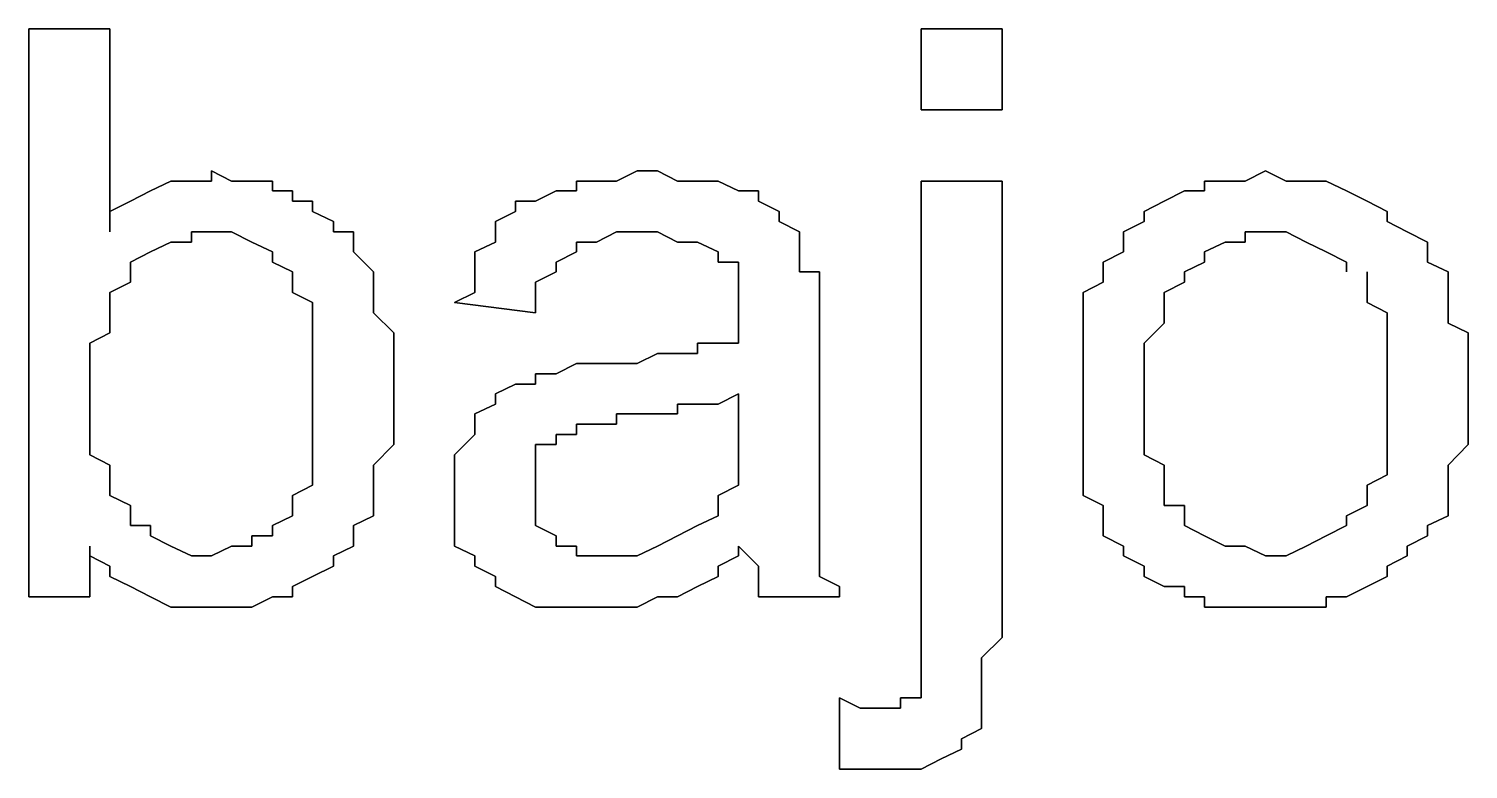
# Model space of a CAD drawing. Header units: metres. Extents: x 2.9 to 42.8, y 1.7 to 28.7.
# Drawn here: x 37.5073 to 37.7578, y 15.3758 to 15.5046 of the extents above; entities that cross this region are included whole.
import ezdxf

# ---------------------------------------------------------------- set-up
doc = ezdxf.new("R2010")
doc.units = ezdxf.units.M
doc.layers.add('GRIS', color=8, linetype='Continuous')

msp = doc.modelspace()

# ---------------------------------------------------------------- linework, layer by layer
at = {"layer": 'GRIS', "lineweight": -3}
for points in [[(37.5214, 15.5046), (37.5073, 15.5046), (37.5214, 15.5046)], [(37.5073, 15.5046), (37.5073, 15.4058), (37.5073, 15.5046)], [(37.5214, 15.4693), (37.5214, 15.5046), (37.5214, 15.4693)], [(37.6767, 15.5046), (37.6626, 15.5046), (37.6767, 15.5046)], [(37.6626, 15.5046), (37.6626, 15.4905), (37.6626, 15.5046)], [(37.6767, 15.4905), (37.6767, 15.5046), (37.6767, 15.4905)], [(37.6626, 15.4905), (37.6767, 15.4905), (37.6626, 15.4905)], [(37.5426, 15.4781), (37.5391, 15.4799), (37.5426, 15.4781)], [(37.5391, 15.4799), (37.5391, 15.4781), (37.5391, 15.4799)], [(37.6132, 15.4799), (37.6096, 15.4781), (37.6132, 15.4799)], [(37.6167, 15.4799), (37.6132, 15.4799), (37.6167, 15.4799)], [(37.6202, 15.4781), (37.6167, 15.4799), (37.6202, 15.4781)], [(37.7225, 15.4799), (37.719, 15.4781), (37.7225, 15.4799)], [(37.7261, 15.4781), (37.7225, 15.4799), (37.7261, 15.4781)], [(37.5285, 15.4764), (37.525, 15.4746), (37.5285, 15.4764)], [(37.532, 15.4781), (37.5285, 15.4764), (37.532, 15.4781)], [(37.5356, 15.4781), (37.532, 15.4781), (37.5356, 15.4781)], [(37.5391, 15.4781), (37.5356, 15.4781), (37.5391, 15.4781)], [(37.5461, 15.4781), (37.5426, 15.4781), (37.5461, 15.4781)], [(37.5497, 15.4781), (37.5461, 15.4781), (37.5497, 15.4781)], [(37.5497, 15.4764), (37.5497, 15.4781), (37.5497, 15.4764)], [(37.5532, 15.4764), (37.5497, 15.4764), (37.5532, 15.4764)], [(37.5532, 15.4746), (37.5532, 15.4764), (37.5532, 15.4746)], [(37.5991, 15.4764), (37.5955, 15.4746), (37.5991, 15.4764)], [(37.6026, 15.4764), (37.5991, 15.4764), (37.6026, 15.4764)], [(37.6061, 15.4781), (37.6026, 15.4781), (37.6061, 15.4781)], [(37.6026, 15.4781), (37.6026, 15.4764), (37.6026, 15.4781)], [(37.6096, 15.4781), (37.6061, 15.4781), (37.6096, 15.4781)], [(37.6237, 15.4781), (37.6202, 15.4781), (37.6237, 15.4781)], [(37.6273, 15.4781), (37.6237, 15.4781), (37.6273, 15.4781)], [(37.6308, 15.4764), (37.6273, 15.4781), (37.6308, 15.4764)], [(37.6343, 15.4764), (37.6308, 15.4764), (37.6343, 15.4764)], [(37.6343, 15.4746), (37.6343, 15.4764), (37.6343, 15.4746)], [(37.6767, 15.4781), (37.6626, 15.4781), (37.6767, 15.4781)], [(37.6626, 15.4781), (37.6626, 15.4005), (37.6626, 15.4781)], [(37.6767, 15.4005), (37.6767, 15.4781), (37.6767, 15.4005)], [(37.7084, 15.4764), (37.7049, 15.4746), (37.7084, 15.4764)], [(37.7119, 15.4764), (37.7084, 15.4764), (37.7119, 15.4764)], [(37.7155, 15.4781), (37.7119, 15.4781), (37.7155, 15.4781)], [(37.7119, 15.4781), (37.7119, 15.4764), (37.7119, 15.4781)], [(37.719, 15.4781), (37.7155, 15.4781), (37.719, 15.4781)], [(37.7296, 15.4781), (37.7261, 15.4781), (37.7296, 15.4781)], [(37.7331, 15.4781), (37.7296, 15.4781), (37.7331, 15.4781)], [(37.7366, 15.4764), (37.7331, 15.4781), (37.7366, 15.4764)], [(37.7402, 15.4746), (37.7366, 15.4764), (37.7402, 15.4746)], [(37.525, 15.4746), (37.5214, 15.4728), (37.525, 15.4746)], [(37.5567, 15.4746), (37.5532, 15.4746), (37.5567, 15.4746)], [(37.5567, 15.4728), (37.5567, 15.4746), (37.5567, 15.4728)], [(37.5955, 15.4746), (37.592, 15.4746), (37.5955, 15.4746)], [(37.592, 15.4746), (37.592, 15.4728), (37.592, 15.4746)], [(37.6379, 15.4728), (37.6343, 15.4746), (37.6379, 15.4728)], [(37.7049, 15.4746), (37.7014, 15.4728), (37.7049, 15.4746)], [(37.7437, 15.4728), (37.7402, 15.4746), (37.7437, 15.4728)], [(37.5214, 15.4728), (37.5214, 15.4711), (37.5214, 15.4728)], [(37.5214, 15.4711), (37.5214, 15.4693), (37.5214, 15.4711)], [(37.5603, 15.4711), (37.5567, 15.4728), (37.5603, 15.4711)], [(37.5603, 15.4693), (37.5603, 15.4711), (37.5603, 15.4693)], [(37.592, 15.4728), (37.5885, 15.4711), (37.592, 15.4728)], [(37.5885, 15.4711), (37.5885, 15.4693), (37.5885, 15.4711)], [(37.6379, 15.4711), (37.6379, 15.4728), (37.6379, 15.4711)], [(37.6414, 15.4693), (37.6379, 15.4711), (37.6414, 15.4693)], [(37.7014, 15.4711), (37.6978, 15.4693), (37.7014, 15.4711)], [(37.7014, 15.4728), (37.7014, 15.4711), (37.7014, 15.4728)], [(37.7437, 15.4711), (37.7437, 15.4728), (37.7437, 15.4711)], [(37.7472, 15.4693), (37.7437, 15.4711), (37.7472, 15.4693)], [(37.5356, 15.4675), (37.5356, 15.4693), (37.5356, 15.4675)], [(37.5356, 15.4693), (37.5391, 15.4693), (37.5356, 15.4693)], [(37.5391, 15.4693), (37.5426, 15.4693), (37.5391, 15.4693)], [(37.5426, 15.4693), (37.5461, 15.4675), (37.5426, 15.4693)], [(37.5638, 15.4693), (37.5603, 15.4693), (37.5638, 15.4693)], [(37.5638, 15.4675), (37.5638, 15.4693), (37.5638, 15.4675)], [(37.5885, 15.4693), (37.5885, 15.4675), (37.5885, 15.4693)], [(37.6061, 15.4675), (37.6096, 15.4693), (37.6061, 15.4675)], [(37.6096, 15.4693), (37.6132, 15.4693), (37.6096, 15.4693)], [(37.6132, 15.4693), (37.6167, 15.4693), (37.6132, 15.4693)], [(37.6167, 15.4693), (37.6202, 15.4675), (37.6167, 15.4693)], [(37.6414, 15.4675), (37.6414, 15.4693), (37.6414, 15.4675)], [(37.6978, 15.4693), (37.6978, 15.4675), (37.6978, 15.4693)], [(37.719, 15.4675), (37.719, 15.4693), (37.719, 15.4675)], [(37.719, 15.4693), (37.7225, 15.4693), (37.719, 15.4693)], [(37.7225, 15.4693), (37.7261, 15.4693), (37.7225, 15.4693)], [(37.7261, 15.4693), (37.7296, 15.4675), (37.7261, 15.4693)], [(37.7507, 15.4675), (37.7472, 15.4693), (37.7507, 15.4675)], [(37.5285, 15.4658), (37.532, 15.4675), (37.5285, 15.4658)], [(37.532, 15.4675), (37.5356, 15.4675), (37.532, 15.4675)], [(37.5461, 15.4675), (37.5497, 15.4658), (37.5461, 15.4675)], [(37.5638, 15.4658), (37.5638, 15.4675), (37.5638, 15.4658)], [(37.5885, 15.4675), (37.5849, 15.4658), (37.5885, 15.4675)], [(37.6026, 15.4658), (37.6026, 15.4675), (37.6026, 15.4658)], [(37.6026, 15.4675), (37.6061, 15.4675), (37.6026, 15.4675)], [(37.6202, 15.4675), (37.6237, 15.4675), (37.6202, 15.4675)], [(37.6237, 15.4675), (37.6273, 15.4658), (37.6237, 15.4675)], [(37.6414, 15.4658), (37.6414, 15.4675), (37.6414, 15.4658)], [(37.6978, 15.4675), (37.6978, 15.4658), (37.6978, 15.4675)], [(37.7119, 15.4658), (37.7155, 15.4675), (37.7119, 15.4658)], [(37.7155, 15.4675), (37.719, 15.4675), (37.7155, 15.4675)], [(37.7296, 15.4675), (37.7331, 15.4658), (37.7296, 15.4675)], [(37.7507, 15.4658), (37.7507, 15.4675), (37.7507, 15.4658)], [(37.525, 15.464), (37.5285, 15.4658), (37.525, 15.464)], [(37.525, 15.4623), (37.525, 15.464), (37.525, 15.4623)], [(37.5497, 15.4658), (37.5497, 15.464), (37.5497, 15.4658)], [(37.5497, 15.464), (37.5532, 15.4623), (37.5497, 15.464)], [(37.5673, 15.4623), (37.5638, 15.4658), (37.5673, 15.4623)], [(37.5849, 15.4658), (37.5849, 15.464), (37.5849, 15.4658)], [(37.5849, 15.464), (37.5849, 15.4623), (37.5849, 15.464)], [(37.5991, 15.464), (37.6026, 15.4658), (37.5991, 15.464)], [(37.5991, 15.4623), (37.5991, 15.464), (37.5991, 15.4623)], [(37.6273, 15.4658), (37.6273, 15.464), (37.6273, 15.4658)], [(37.6273, 15.464), (37.6308, 15.464), (37.6273, 15.464)], [(37.6308, 15.464), (37.6308, 15.4623), (37.6308, 15.464)], [(37.6414, 15.4623), (37.6414, 15.4658), (37.6414, 15.4623)], [(37.6978, 15.4658), (37.6943, 15.464), (37.6978, 15.4658)], [(37.6943, 15.464), (37.6943, 15.4623), (37.6943, 15.464)], [(37.7084, 15.4623), (37.7119, 15.464), (37.7084, 15.4623)], [(37.7119, 15.464), (37.7119, 15.4658), (37.7119, 15.464)], [(37.7331, 15.4658), (37.7366, 15.464), (37.7331, 15.4658)], [(37.7366, 15.464), (37.7366, 15.4623), (37.7366, 15.464)], [(37.7507, 15.464), (37.7507, 15.4658), (37.7507, 15.464)], [(37.7543, 15.4623), (37.7507, 15.464), (37.7543, 15.4623)], [(37.525, 15.4605), (37.525, 15.4623), (37.525, 15.4605)], [(37.5532, 15.4623), (37.5532, 15.4605), (37.5532, 15.4623)], [(37.5673, 15.4605), (37.5673, 15.4623), (37.5673, 15.4605)], [(37.5849, 15.4623), (37.5849, 15.4587), (37.5849, 15.4623)], [(37.5955, 15.4605), (37.5991, 15.4623), (37.5955, 15.4605)], [(37.6308, 15.4623), (37.6308, 15.4587), (37.6308, 15.4623)], [(37.6449, 15.4623), (37.6414, 15.4623), (37.6449, 15.4623)], [(37.6449, 15.4587), (37.6449, 15.4623), (37.6449, 15.4587)], [(37.6943, 15.4623), (37.6943, 15.4605), (37.6943, 15.4623)], [(37.7084, 15.4605), (37.7084, 15.4623), (37.7084, 15.4605)], [(37.7402, 15.4623), (37.7402, 15.4605), (37.7402, 15.4623)], [(37.7543, 15.4605), (37.7543, 15.4623), (37.7543, 15.4605)], [(37.5214, 15.4587), (37.525, 15.4605), (37.5214, 15.4587)], [(37.5214, 15.457), (37.5214, 15.4587), (37.5214, 15.457)], [(37.5532, 15.4605), (37.5532, 15.4587), (37.5532, 15.4605)], [(37.5532, 15.4587), (37.5567, 15.457), (37.5532, 15.4587)], [(37.5673, 15.4587), (37.5673, 15.4605), (37.5673, 15.4587)], [(37.5673, 15.457), (37.5673, 15.4587), (37.5673, 15.457)], [(37.5849, 15.4587), (37.5814, 15.457), (37.5849, 15.4587)], [(37.5955, 15.4587), (37.5955, 15.4605), (37.5955, 15.4587)], [(37.5955, 15.4552), (37.5955, 15.4587), (37.5955, 15.4552)], [(37.6308, 15.4587), (37.6308, 15.457), (37.6308, 15.4587)], [(37.6449, 15.457), (37.6449, 15.4587), (37.6449, 15.457)], [(37.6943, 15.4605), (37.6908, 15.4587), (37.6943, 15.4605)], [(37.6908, 15.4587), (37.6908, 15.457), (37.6908, 15.4587)], [(37.7049, 15.4587), (37.7084, 15.4605), (37.7049, 15.4587)], [(37.7049, 15.457), (37.7049, 15.4587), (37.7049, 15.457)], [(37.7402, 15.4605), (37.7402, 15.4587), (37.7402, 15.4605)], [(37.7402, 15.4587), (37.7402, 15.457), (37.7402, 15.4587)], [(37.7543, 15.4587), (37.7543, 15.4605), (37.7543, 15.4587)], [(37.7543, 15.4552), (37.7543, 15.4587), (37.7543, 15.4552)], [(37.5214, 15.4552), (37.5214, 15.457), (37.5214, 15.4552)], [(37.5567, 15.457), (37.5567, 15.4552), (37.5567, 15.457)], [(37.5673, 15.4552), (37.5673, 15.457), (37.5673, 15.4552)], [(37.5814, 15.457), (37.5955, 15.4552), (37.5814, 15.457)], [(37.6308, 15.457), (37.6308, 15.4534), (37.6308, 15.457)], [(37.6449, 15.4534), (37.6449, 15.457), (37.6449, 15.4534)], [(37.6908, 15.457), (37.6908, 15.4534), (37.6908, 15.457)], [(37.7049, 15.4552), (37.7049, 15.457), (37.7049, 15.4552)], [(37.7402, 15.457), (37.7437, 15.4552), (37.7402, 15.457)], [(37.5214, 15.4517), (37.5214, 15.4552), (37.5214, 15.4517)], [(37.5567, 15.4552), (37.5567, 15.4517), (37.5567, 15.4552)], [(37.5708, 15.4517), (37.5673, 15.4552), (37.5708, 15.4517)], [(37.6308, 15.4534), (37.6308, 15.4517), (37.6308, 15.4534)], [(37.6449, 15.4517), (37.6449, 15.4534), (37.6449, 15.4517)], [(37.6908, 15.4534), (37.6908, 15.4517), (37.6908, 15.4534)], [(37.7014, 15.4499), (37.7049, 15.4534), (37.7014, 15.4499)], [(37.7049, 15.4534), (37.7049, 15.4552), (37.7049, 15.4534)], [(37.7437, 15.4552), (37.7437, 15.4517), (37.7437, 15.4552)], [(37.7543, 15.4534), (37.7543, 15.4552), (37.7543, 15.4534)], [(37.7578, 15.4517), (37.7543, 15.4534), (37.7578, 15.4517)], [(37.5179, 15.4499), (37.5214, 15.4517), (37.5179, 15.4499)], [(37.5567, 15.4517), (37.5567, 15.4499), (37.5567, 15.4517)], [(37.5708, 15.4499), (37.5708, 15.4517), (37.5708, 15.4499)], [(37.6308, 15.4517), (37.6308, 15.4499), (37.6308, 15.4517)], [(37.6449, 15.4358), (37.6449, 15.4517), (37.6449, 15.4358)], [(37.6908, 15.4517), (37.6908, 15.4499), (37.6908, 15.4517)], [(37.7437, 15.4517), (37.7437, 15.4499), (37.7437, 15.4517)], [(37.7578, 15.4481), (37.7578, 15.4517), (37.7578, 15.4481)], [(37.5179, 15.4481), (37.5179, 15.4499), (37.5179, 15.4481)], [(37.5567, 15.4499), (37.5567, 15.4464), (37.5567, 15.4499)], [(37.5708, 15.4481), (37.5708, 15.4499), (37.5708, 15.4481)], [(37.6273, 15.4499), (37.6237, 15.4499), (37.6273, 15.4499)], [(37.6237, 15.4499), (37.6237, 15.4481), (37.6237, 15.4499)], [(37.6308, 15.4499), (37.6273, 15.4499), (37.6308, 15.4499)], [(37.6908, 15.4499), (37.6908, 15.4464), (37.6908, 15.4499)], [(37.7014, 15.4481), (37.7014, 15.4499), (37.7014, 15.4481)], [(37.7437, 15.4499), (37.7437, 15.4464), (37.7437, 15.4499)], [(37.5179, 15.4446), (37.5179, 15.4481), (37.5179, 15.4446)], [(37.5567, 15.4464), (37.5567, 15.4446), (37.5567, 15.4464)], [(37.5708, 15.4446), (37.5708, 15.4481), (37.5708, 15.4446)], [(37.6026, 15.4464), (37.5991, 15.4446), (37.6026, 15.4464)], [(37.6061, 15.4464), (37.6026, 15.4464), (37.6061, 15.4464)], [(37.6096, 15.4464), (37.6061, 15.4464), (37.6096, 15.4464)], [(37.6132, 15.4464), (37.6096, 15.4464), (37.6132, 15.4464)], [(37.6167, 15.4481), (37.6132, 15.4464), (37.6167, 15.4481)], [(37.6202, 15.4481), (37.6167, 15.4481), (37.6202, 15.4481)], [(37.6237, 15.4481), (37.6202, 15.4481), (37.6237, 15.4481)], [(37.6908, 15.4464), (37.6908, 15.4446), (37.6908, 15.4464)], [(37.7014, 15.4446), (37.7014, 15.4481), (37.7014, 15.4446)], [(37.7437, 15.4464), (37.7437, 15.4446), (37.7437, 15.4464)], [(37.7578, 15.4464), (37.7578, 15.4481), (37.7578, 15.4464)], [(37.7578, 15.4428), (37.7578, 15.4464), (37.7578, 15.4428)], [(37.5179, 15.4411), (37.5179, 15.4446), (37.5179, 15.4411)], [(37.5567, 15.4446), (37.5567, 15.4411), (37.5567, 15.4446)], [(37.5708, 15.4428), (37.5708, 15.4446), (37.5708, 15.4428)], [(37.5991, 15.4446), (37.5955, 15.4446), (37.5991, 15.4446)], [(37.5955, 15.4446), (37.5955, 15.4428), (37.5955, 15.4446)], [(37.6908, 15.4446), (37.6908, 15.4411), (37.6908, 15.4446)], [(37.7014, 15.4428), (37.7014, 15.4446), (37.7014, 15.4428)], [(37.7437, 15.4446), (37.7437, 15.4411), (37.7437, 15.4446)], [(37.5179, 15.4393), (37.5179, 15.4411), (37.5179, 15.4393)], [(37.5567, 15.4411), (37.5567, 15.4376), (37.5567, 15.4411)], [(37.5708, 15.4393), (37.5708, 15.4428), (37.5708, 15.4393)], [(37.592, 15.4428), (37.5885, 15.4411), (37.592, 15.4428)], [(37.5885, 15.4411), (37.5885, 15.4393), (37.5885, 15.4411)], [(37.5955, 15.4428), (37.592, 15.4428), (37.5955, 15.4428)], [(37.6273, 15.4393), (37.6308, 15.4411), (37.6273, 15.4393)], [(37.6308, 15.4411), (37.6308, 15.4376), (37.6308, 15.4411)], [(37.6908, 15.4411), (37.6908, 15.4393), (37.6908, 15.4411)], [(37.7014, 15.4411), (37.7014, 15.4428), (37.7014, 15.4411)], [(37.7014, 15.4376), (37.7014, 15.4411), (37.7014, 15.4376)], [(37.7437, 15.4411), (37.7437, 15.4376), (37.7437, 15.4411)], [(37.7578, 15.4393), (37.7578, 15.4428), (37.7578, 15.4393)], [(37.5179, 15.4358), (37.5179, 15.4393), (37.5179, 15.4358)], [(37.5708, 15.4376), (37.5708, 15.4393), (37.5708, 15.4376)], [(37.5885, 15.4393), (37.5849, 15.4376), (37.5885, 15.4393)], [(37.6202, 15.4376), (37.6202, 15.4393), (37.6202, 15.4376)], [(37.6202, 15.4393), (37.6237, 15.4393), (37.6202, 15.4393)], [(37.6237, 15.4393), (37.6273, 15.4393), (37.6237, 15.4393)], [(37.6908, 15.4393), (37.6908, 15.4358), (37.6908, 15.4393)], [(37.7578, 15.4358), (37.7578, 15.4393), (37.7578, 15.4358)], [(37.5567, 15.4376), (37.5567, 15.4358), (37.5567, 15.4376)], [(37.5708, 15.434), (37.5708, 15.4376), (37.5708, 15.434)], [(37.5849, 15.4376), (37.5849, 15.4358), (37.5849, 15.4376)], [(37.6096, 15.4358), (37.6096, 15.4376), (37.6096, 15.4358)], [(37.6096, 15.4376), (37.6132, 15.4376), (37.6096, 15.4376)], [(37.6132, 15.4376), (37.6167, 15.4376), (37.6132, 15.4376)], [(37.6167, 15.4376), (37.6202, 15.4376), (37.6167, 15.4376)], [(37.6308, 15.4376), (37.6308, 15.4358), (37.6308, 15.4376)], [(37.7014, 15.4358), (37.7014, 15.4376), (37.7014, 15.4358)], [(37.7437, 15.4376), (37.7437, 15.434), (37.7437, 15.4376)], [(37.5179, 15.4323), (37.5179, 15.4358), (37.5179, 15.4323)], [(37.5567, 15.4358), (37.5567, 15.4323), (37.5567, 15.4358)], [(37.5708, 15.4323), (37.5708, 15.434), (37.5708, 15.4323)], [(37.5849, 15.434), (37.5814, 15.4305), (37.5849, 15.434)], [(37.5849, 15.4358), (37.5849, 15.434), (37.5849, 15.4358)], [(37.5991, 15.4323), (37.5991, 15.434), (37.5991, 15.4323)], [(37.5991, 15.434), (37.6026, 15.434), (37.5991, 15.434)], [(37.6026, 15.434), (37.6026, 15.4358), (37.6026, 15.434)], [(37.6026, 15.4358), (37.6061, 15.4358), (37.6026, 15.4358)], [(37.6061, 15.4358), (37.6096, 15.4358), (37.6061, 15.4358)], [(37.6308, 15.4358), (37.6308, 15.434), (37.6308, 15.4358)], [(37.6308, 15.434), (37.6308, 15.4305), (37.6308, 15.434)], [(37.6449, 15.4323), (37.6449, 15.4358), (37.6449, 15.4323)], [(37.6908, 15.4358), (37.6908, 15.434), (37.6908, 15.4358)], [(37.6908, 15.434), (37.6908, 15.4305), (37.6908, 15.434)], [(37.7014, 15.4323), (37.7014, 15.4358), (37.7014, 15.4323)], [(37.7437, 15.434), (37.7437, 15.4323), (37.7437, 15.434)], [(37.7578, 15.434), (37.7578, 15.4358), (37.7578, 15.434)], [(37.7578, 15.4323), (37.7578, 15.434), (37.7578, 15.4323)], [(37.5179, 15.4305), (37.5179, 15.4323), (37.5179, 15.4305)], [(37.5567, 15.4323), (37.5567, 15.4305), (37.5567, 15.4323)], [(37.5673, 15.4287), (37.5708, 15.4323), (37.5673, 15.4287)], [(37.5955, 15.4305), (37.5955, 15.4323), (37.5955, 15.4305)], [(37.5955, 15.4323), (37.5991, 15.4323), (37.5955, 15.4323)], [(37.6449, 15.4287), (37.6449, 15.4323), (37.6449, 15.4287)], [(37.7014, 15.4305), (37.7014, 15.4323), (37.7014, 15.4305)], [(37.7437, 15.4323), (37.7437, 15.4305), (37.7437, 15.4323)], [(37.7543, 15.4287), (37.7578, 15.4323), (37.7543, 15.4287)], [(37.5214, 15.4287), (37.5179, 15.4305), (37.5214, 15.4287)], [(37.5214, 15.427), (37.5214, 15.4287), (37.5214, 15.427)], [(37.5567, 15.4305), (37.5567, 15.427), (37.5567, 15.4305)], [(37.5673, 15.427), (37.5673, 15.4287), (37.5673, 15.427)], [(37.5814, 15.4305), (37.5814, 15.4287), (37.5814, 15.4305)], [(37.5814, 15.4287), (37.5814, 15.427), (37.5814, 15.4287)], [(37.5955, 15.4287), (37.5955, 15.4305), (37.5955, 15.4287)], [(37.5955, 15.4252), (37.5955, 15.4287), (37.5955, 15.4252)], [(37.6308, 15.4305), (37.6308, 15.4287), (37.6308, 15.4305)], [(37.6308, 15.4287), (37.6308, 15.427), (37.6308, 15.4287)], [(37.6449, 15.4252), (37.6449, 15.4287), (37.6449, 15.4252)], [(37.6908, 15.4305), (37.6908, 15.4287), (37.6908, 15.4305)], [(37.6908, 15.4287), (37.6908, 15.427), (37.6908, 15.4287)], [(37.7049, 15.4287), (37.7014, 15.4305), (37.7049, 15.4287)], [(37.7049, 15.427), (37.7049, 15.4287), (37.7049, 15.427)], [(37.7437, 15.4305), (37.7437, 15.427), (37.7437, 15.4305)], [(37.7543, 15.427), (37.7543, 15.4287), (37.7543, 15.427)], [(37.5214, 15.4252), (37.5214, 15.427), (37.5214, 15.4252)], [(37.5567, 15.427), (37.5567, 15.4252), (37.5567, 15.427)], [(37.5673, 15.4252), (37.5673, 15.427), (37.5673, 15.4252)], [(37.5814, 15.427), (37.5814, 15.4234), (37.5814, 15.427)], [(37.6308, 15.427), (37.6308, 15.4252), (37.6308, 15.427)], [(37.6908, 15.427), (37.6908, 15.4234), (37.6908, 15.427)], [(37.7049, 15.4234), (37.7049, 15.427), (37.7049, 15.4234)], [(37.7437, 15.427), (37.7402, 15.4252), (37.7437, 15.427)], [(37.7543, 15.4252), (37.7543, 15.427), (37.7543, 15.4252)], [(37.5214, 15.4234), (37.5214, 15.4252), (37.5214, 15.4234)], [(37.525, 15.4217), (37.5214, 15.4234), (37.525, 15.4217)], [(37.5567, 15.4252), (37.5532, 15.4234), (37.5567, 15.4252)], [(37.5532, 15.4234), (37.5532, 15.4217), (37.5532, 15.4234)], [(37.5673, 15.4234), (37.5673, 15.4252), (37.5673, 15.4234)], [(37.5673, 15.4199), (37.5673, 15.4234), (37.5673, 15.4199)], [(37.5814, 15.4234), (37.5814, 15.4217), (37.5814, 15.4234)], [(37.5955, 15.4217), (37.5955, 15.4252), (37.5955, 15.4217)], [(37.6308, 15.4252), (37.6273, 15.4234), (37.6308, 15.4252)], [(37.6273, 15.4234), (37.6273, 15.4199), (37.6273, 15.4234)], [(37.6449, 15.4234), (37.6449, 15.4252), (37.6449, 15.4234)], [(37.6449, 15.4199), (37.6449, 15.4234), (37.6449, 15.4199)], [(37.6908, 15.4234), (37.6943, 15.4217), (37.6908, 15.4234)], [(37.7049, 15.4217), (37.7049, 15.4234), (37.7049, 15.4217)], [(37.7402, 15.4252), (37.7402, 15.4234), (37.7402, 15.4252)], [(37.7402, 15.4234), (37.7402, 15.4217), (37.7402, 15.4234)], [(37.7543, 15.4234), (37.7543, 15.4252), (37.7543, 15.4234)], [(37.7543, 15.4217), (37.7543, 15.4234), (37.7543, 15.4217)], [(37.525, 15.4182), (37.525, 15.4217), (37.525, 15.4182)], [(37.5532, 15.4217), (37.5532, 15.4199), (37.5532, 15.4217)], [(37.5814, 15.4217), (37.5814, 15.4199), (37.5814, 15.4217)], [(37.5955, 15.4199), (37.5955, 15.4217), (37.5955, 15.4199)], [(37.6943, 15.4217), (37.6943, 15.4199), (37.6943, 15.4217)], [(37.7084, 15.4217), (37.7049, 15.4217), (37.7084, 15.4217)], [(37.7084, 15.4199), (37.7084, 15.4217), (37.7084, 15.4199)], [(37.7402, 15.4217), (37.7366, 15.4199), (37.7402, 15.4217)], [(37.7543, 15.4199), (37.7543, 15.4217), (37.7543, 15.4199)], [(37.5532, 15.4199), (37.5497, 15.4182), (37.5532, 15.4199)], [(37.5638, 15.4182), (37.5673, 15.4199), (37.5638, 15.4182)], [(37.5814, 15.4199), (37.5814, 15.4164), (37.5814, 15.4199)], [(37.5955, 15.4182), (37.5955, 15.4199), (37.5955, 15.4182)], [(37.6273, 15.4199), (37.6237, 15.4182), (37.6273, 15.4199)], [(37.6449, 15.4182), (37.6449, 15.4199), (37.6449, 15.4182)], [(37.6943, 15.4199), (37.6943, 15.4182), (37.6943, 15.4199)], [(37.7084, 15.4182), (37.7084, 15.4199), (37.7084, 15.4182)], [(37.7366, 15.4199), (37.7366, 15.4182), (37.7366, 15.4199)], [(37.7507, 15.4182), (37.7543, 15.4199), (37.7507, 15.4182)], [(37.5285, 15.4182), (37.525, 15.4182), (37.5285, 15.4182)], [(37.5285, 15.4164), (37.5285, 15.4182), (37.5285, 15.4164)], [(37.532, 15.4146), (37.5285, 15.4164), (37.532, 15.4146)], [(37.5497, 15.4164), (37.5461, 15.4164), (37.5497, 15.4164)], [(37.5461, 15.4164), (37.5461, 15.4146), (37.5461, 15.4164)], [(37.5497, 15.4182), (37.5497, 15.4164), (37.5497, 15.4182)], [(37.5638, 15.4164), (37.5638, 15.4182), (37.5638, 15.4164)], [(37.5638, 15.4146), (37.5638, 15.4164), (37.5638, 15.4146)], [(37.5814, 15.4164), (37.5814, 15.4146), (37.5814, 15.4164)], [(37.5991, 15.4164), (37.5955, 15.4182), (37.5991, 15.4164)], [(37.5991, 15.4146), (37.5991, 15.4164), (37.5991, 15.4146)], [(37.6202, 15.4164), (37.6167, 15.4146), (37.6202, 15.4164)], [(37.6237, 15.4182), (37.6202, 15.4164), (37.6237, 15.4182)], [(37.6449, 15.4164), (37.6449, 15.4182), (37.6449, 15.4164)], [(37.6449, 15.4146), (37.6449, 15.4164), (37.6449, 15.4146)], [(37.6943, 15.4182), (37.6943, 15.4164), (37.6943, 15.4182)], [(37.6943, 15.4164), (37.6978, 15.4146), (37.6943, 15.4164)], [(37.7119, 15.4164), (37.7084, 15.4182), (37.7119, 15.4164)], [(37.7155, 15.4146), (37.7119, 15.4164), (37.7155, 15.4146)], [(37.7331, 15.4164), (37.7296, 15.4146), (37.7331, 15.4164)], [(37.7366, 15.4182), (37.7331, 15.4164), (37.7366, 15.4182)], [(37.7472, 15.4146), (37.7507, 15.4164), (37.7472, 15.4146)], [(37.7507, 15.4164), (37.7507, 15.4182), (37.7507, 15.4164)], [(37.5179, 15.4058), (37.5179, 15.4146), (37.5179, 15.4058)], [(37.5179, 15.4146), (37.5179, 15.4129), (37.5179, 15.4146)], [(37.5356, 15.4129), (37.532, 15.4146), (37.5356, 15.4129)], [(37.5426, 15.4146), (37.5391, 15.4129), (37.5426, 15.4146)], [(37.5461, 15.4146), (37.5426, 15.4146), (37.5461, 15.4146)], [(37.5603, 15.4129), (37.5638, 15.4146), (37.5603, 15.4129)], [(37.5814, 15.4146), (37.5849, 15.4129), (37.5814, 15.4146)], [(37.6026, 15.4146), (37.5991, 15.4146), (37.6026, 15.4146)], [(37.6026, 15.4129), (37.6026, 15.4146), (37.6026, 15.4129)], [(37.6167, 15.4146), (37.6132, 15.4129), (37.6167, 15.4146)], [(37.6308, 15.4146), (37.6343, 15.4111), (37.6308, 15.4146)], [(37.6308, 15.4129), (37.6308, 15.4146), (37.6308, 15.4129)], [(37.6449, 15.4111), (37.6449, 15.4146), (37.6449, 15.4111)], [(37.6978, 15.4146), (37.6978, 15.4129), (37.6978, 15.4146)], [(37.719, 15.4146), (37.7155, 15.4146), (37.719, 15.4146)], [(37.7225, 15.4129), (37.719, 15.4146), (37.7225, 15.4129)], [(37.7296, 15.4146), (37.7261, 15.4129), (37.7296, 15.4146)], [(37.7472, 15.4129), (37.7472, 15.4146), (37.7472, 15.4129)], [(37.5179, 15.4129), (37.5214, 15.4111), (37.5179, 15.4129)], [(37.5214, 15.4111), (37.5214, 15.4093), (37.5214, 15.4111)], [(37.5391, 15.4129), (37.5356, 15.4129), (37.5391, 15.4129)], [(37.5567, 15.4093), (37.5603, 15.4111), (37.5567, 15.4093)], [(37.5603, 15.4111), (37.5603, 15.4129), (37.5603, 15.4111)], [(37.5849, 15.4129), (37.5849, 15.4111), (37.5849, 15.4129)], [(37.5849, 15.4111), (37.5885, 15.4093), (37.5849, 15.4111)], [(37.6061, 15.4129), (37.6026, 15.4129), (37.6061, 15.4129)], [(37.6096, 15.4129), (37.6061, 15.4129), (37.6096, 15.4129)], [(37.6132, 15.4129), (37.6096, 15.4129), (37.6132, 15.4129)], [(37.6273, 15.4111), (37.6308, 15.4129), (37.6273, 15.4111)], [(37.6273, 15.4093), (37.6273, 15.4111), (37.6273, 15.4093)], [(37.6343, 15.4111), (37.6343, 15.4093), (37.6343, 15.4111)], [(37.6449, 15.4093), (37.6449, 15.4111), (37.6449, 15.4093)], [(37.6978, 15.4129), (37.7014, 15.4111), (37.6978, 15.4129)], [(37.7014, 15.4111), (37.7014, 15.4093), (37.7014, 15.4111)], [(37.7261, 15.4129), (37.7225, 15.4129), (37.7261, 15.4129)], [(37.7437, 15.4111), (37.7472, 15.4129), (37.7437, 15.4111)], [(37.7437, 15.4093), (37.7437, 15.4111), (37.7437, 15.4093)], [(37.5214, 15.4093), (37.525, 15.4076), (37.5214, 15.4093)], [(37.5532, 15.4076), (37.5567, 15.4093), (37.5532, 15.4076)], [(37.5885, 15.4093), (37.5885, 15.4076), (37.5885, 15.4093)], [(37.6237, 15.4076), (37.6273, 15.4093), (37.6237, 15.4076)], [(37.6343, 15.4093), (37.6343, 15.4076), (37.6343, 15.4093)], [(37.6484, 15.4076), (37.6449, 15.4093), (37.6484, 15.4076)], [(37.7014, 15.4093), (37.7049, 15.4076), (37.7014, 15.4093)], [(37.7402, 15.4076), (37.7437, 15.4093), (37.7402, 15.4076)], [(37.5073, 15.4058), (37.5179, 15.4058), (37.5073, 15.4058)], [(37.525, 15.4076), (37.5285, 15.4058), (37.525, 15.4076)], [(37.5285, 15.4058), (37.532, 15.404), (37.5285, 15.4058)], [(37.5461, 15.404), (37.5497, 15.4058), (37.5461, 15.404)], [(37.5497, 15.4058), (37.5532, 15.4058), (37.5497, 15.4058)], [(37.5532, 15.4058), (37.5532, 15.4076), (37.5532, 15.4058)], [(37.5885, 15.4076), (37.592, 15.4058), (37.5885, 15.4076)], [(37.592, 15.4058), (37.5955, 15.404), (37.592, 15.4058)], [(37.6132, 15.404), (37.6167, 15.4058), (37.6132, 15.404)], [(37.6167, 15.4058), (37.6202, 15.4058), (37.6167, 15.4058)], [(37.6202, 15.4058), (37.6237, 15.4076), (37.6202, 15.4058)], [(37.6343, 15.4076), (37.6343, 15.4058), (37.6343, 15.4076)], [(37.6343, 15.4058), (37.6484, 15.4058), (37.6343, 15.4058)], [(37.6484, 15.4058), (37.6484, 15.4076), (37.6484, 15.4058)], [(37.7049, 15.4076), (37.7084, 15.4076), (37.7049, 15.4076)], [(37.7084, 15.4076), (37.7084, 15.4058), (37.7084, 15.4076)], [(37.7084, 15.4058), (37.7119, 15.4058), (37.7084, 15.4058)], [(37.7119, 15.4058), (37.7119, 15.404), (37.7119, 15.4058)], [(37.7331, 15.404), (37.7331, 15.4058), (37.7331, 15.404)], [(37.7331, 15.4058), (37.7366, 15.4058), (37.7331, 15.4058)], [(37.7366, 15.4058), (37.7402, 15.4076), (37.7366, 15.4058)], [(37.532, 15.404), (37.5356, 15.404), (37.532, 15.404)], [(37.5356, 15.404), (37.5391, 15.404), (37.5356, 15.404)], [(37.5391, 15.404), (37.5426, 15.404), (37.5391, 15.404)], [(37.5426, 15.404), (37.5461, 15.404), (37.5426, 15.404)], [(37.5955, 15.404), (37.5991, 15.404), (37.5955, 15.404)], [(37.5991, 15.404), (37.6026, 15.404), (37.5991, 15.404)], [(37.6026, 15.404), (37.6061, 15.404), (37.6026, 15.404)], [(37.6061, 15.404), (37.6096, 15.404), (37.6061, 15.404)], [(37.6096, 15.404), (37.6132, 15.404), (37.6096, 15.404)], [(37.7119, 15.404), (37.7155, 15.404), (37.7119, 15.404)], [(37.7155, 15.404), (37.719, 15.404), (37.7155, 15.404)], [(37.719, 15.404), (37.7225, 15.404), (37.719, 15.404)], [(37.7225, 15.404), (37.7261, 15.404), (37.7225, 15.404)], [(37.7261, 15.404), (37.7296, 15.404), (37.7261, 15.404)], [(37.7296, 15.404), (37.7331, 15.404), (37.7296, 15.404)], [(37.6626, 15.4005), (37.6626, 15.397), (37.6626, 15.4005)], [(37.6731, 15.3952), (37.6767, 15.3987), (37.6731, 15.3952)], [(37.6767, 15.3987), (37.6767, 15.4005), (37.6767, 15.3987)], [(37.6626, 15.397), (37.6626, 15.3935), (37.6626, 15.397)], [(37.6626, 15.3935), (37.6626, 15.3917), (37.6626, 15.3935)], [(37.6731, 15.3917), (37.6731, 15.3952), (37.6731, 15.3917)], [(37.6626, 15.3917), (37.6626, 15.3899), (37.6626, 15.3917)], [(37.6731, 15.3899), (37.6731, 15.3917), (37.6731, 15.3899)], [(37.6626, 15.3899), (37.6626, 15.3882), (37.6626, 15.3899)], [(37.6731, 15.3882), (37.6731, 15.3899), (37.6731, 15.3882)], [(37.652, 15.3864), (37.6484, 15.3882), (37.652, 15.3864)], [(37.6484, 15.3882), (37.6484, 15.3776), (37.6484, 15.3882)], [(37.6555, 15.3864), (37.652, 15.3864), (37.6555, 15.3864)], [(37.659, 15.3864), (37.6555, 15.3864), (37.659, 15.3864)], [(37.6626, 15.3882), (37.659, 15.3882), (37.6626, 15.3882)], [(37.659, 15.3882), (37.659, 15.3864), (37.659, 15.3882)], [(37.6731, 15.3864), (37.6731, 15.3882), (37.6731, 15.3864)], [(37.6731, 15.3846), (37.6731, 15.3864), (37.6731, 15.3846)], [(37.6731, 15.3829), (37.6731, 15.3846), (37.6731, 15.3829)], [(37.6696, 15.3811), (37.6731, 15.3829), (37.6696, 15.3811)], [(37.6696, 15.3793), (37.6696, 15.3811), (37.6696, 15.3793)], [(37.6661, 15.3776), (37.6696, 15.3793), (37.6661, 15.3776)], [(37.6484, 15.3776), (37.6484, 15.3758), (37.6484, 15.3776)], [(37.6484, 15.3758), (37.652, 15.3758), (37.6484, 15.3758)], [(37.652, 15.3758), (37.6555, 15.3758), (37.652, 15.3758)], [(37.6555, 15.3758), (37.659, 15.3758), (37.6555, 15.3758)], [(37.659, 15.3758), (37.6626, 15.3758), (37.659, 15.3758)], [(37.6626, 15.3758), (37.6661, 15.3776), (37.6626, 15.3758)]]:
    msp.add_lwpolyline(points, dxfattribs=at)

doc.saveas('drawing.dxf')
